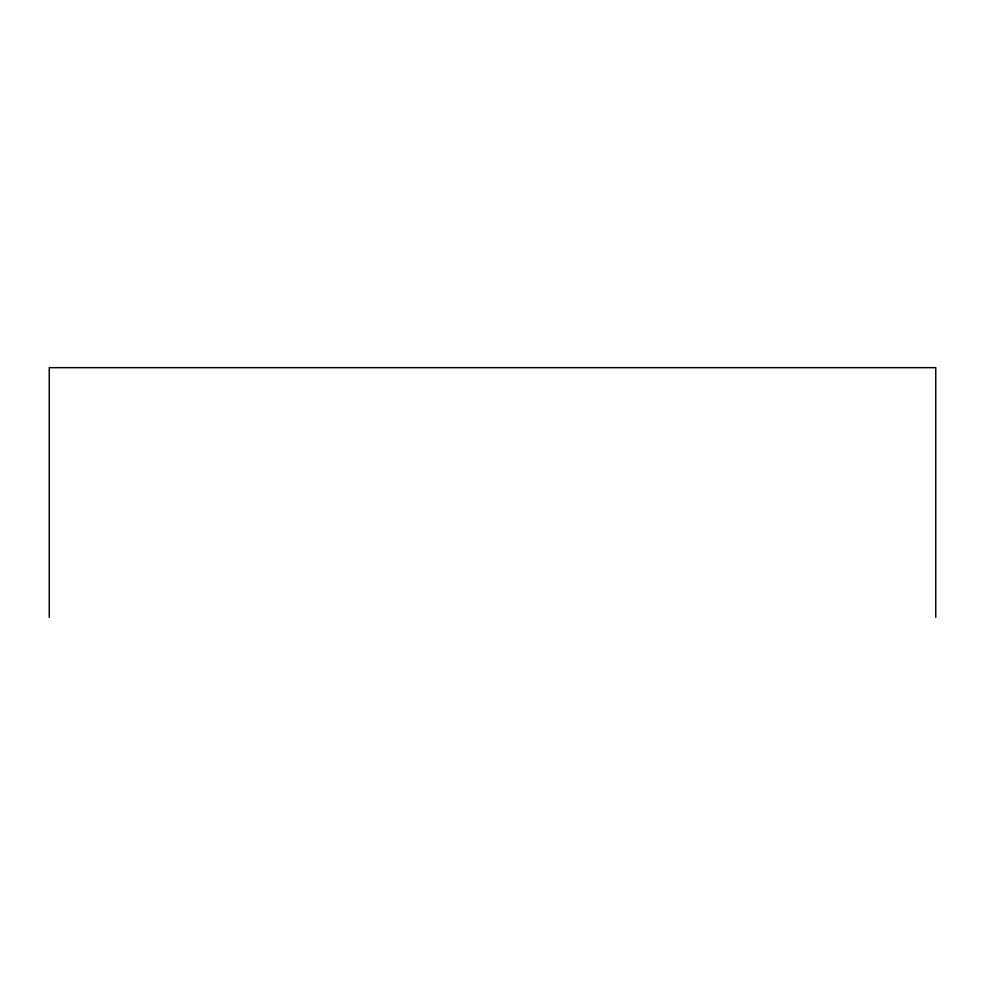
<?xml version="1.0" encoding="UTF-8"?>
<svg xmlns="http://www.w3.org/2000/svg" width="985" height="985" viewBox="0 0 985 985"><rect width="100%" height="100%" fill="white"/><g stroke="black" fill="none" stroke-linecap="round" stroke-linejoin="round"><path stroke-width="1.48" d="M935.75 617.336L935.75 367.664L49.25 367.664L49.25 617.336"/></g></svg>
